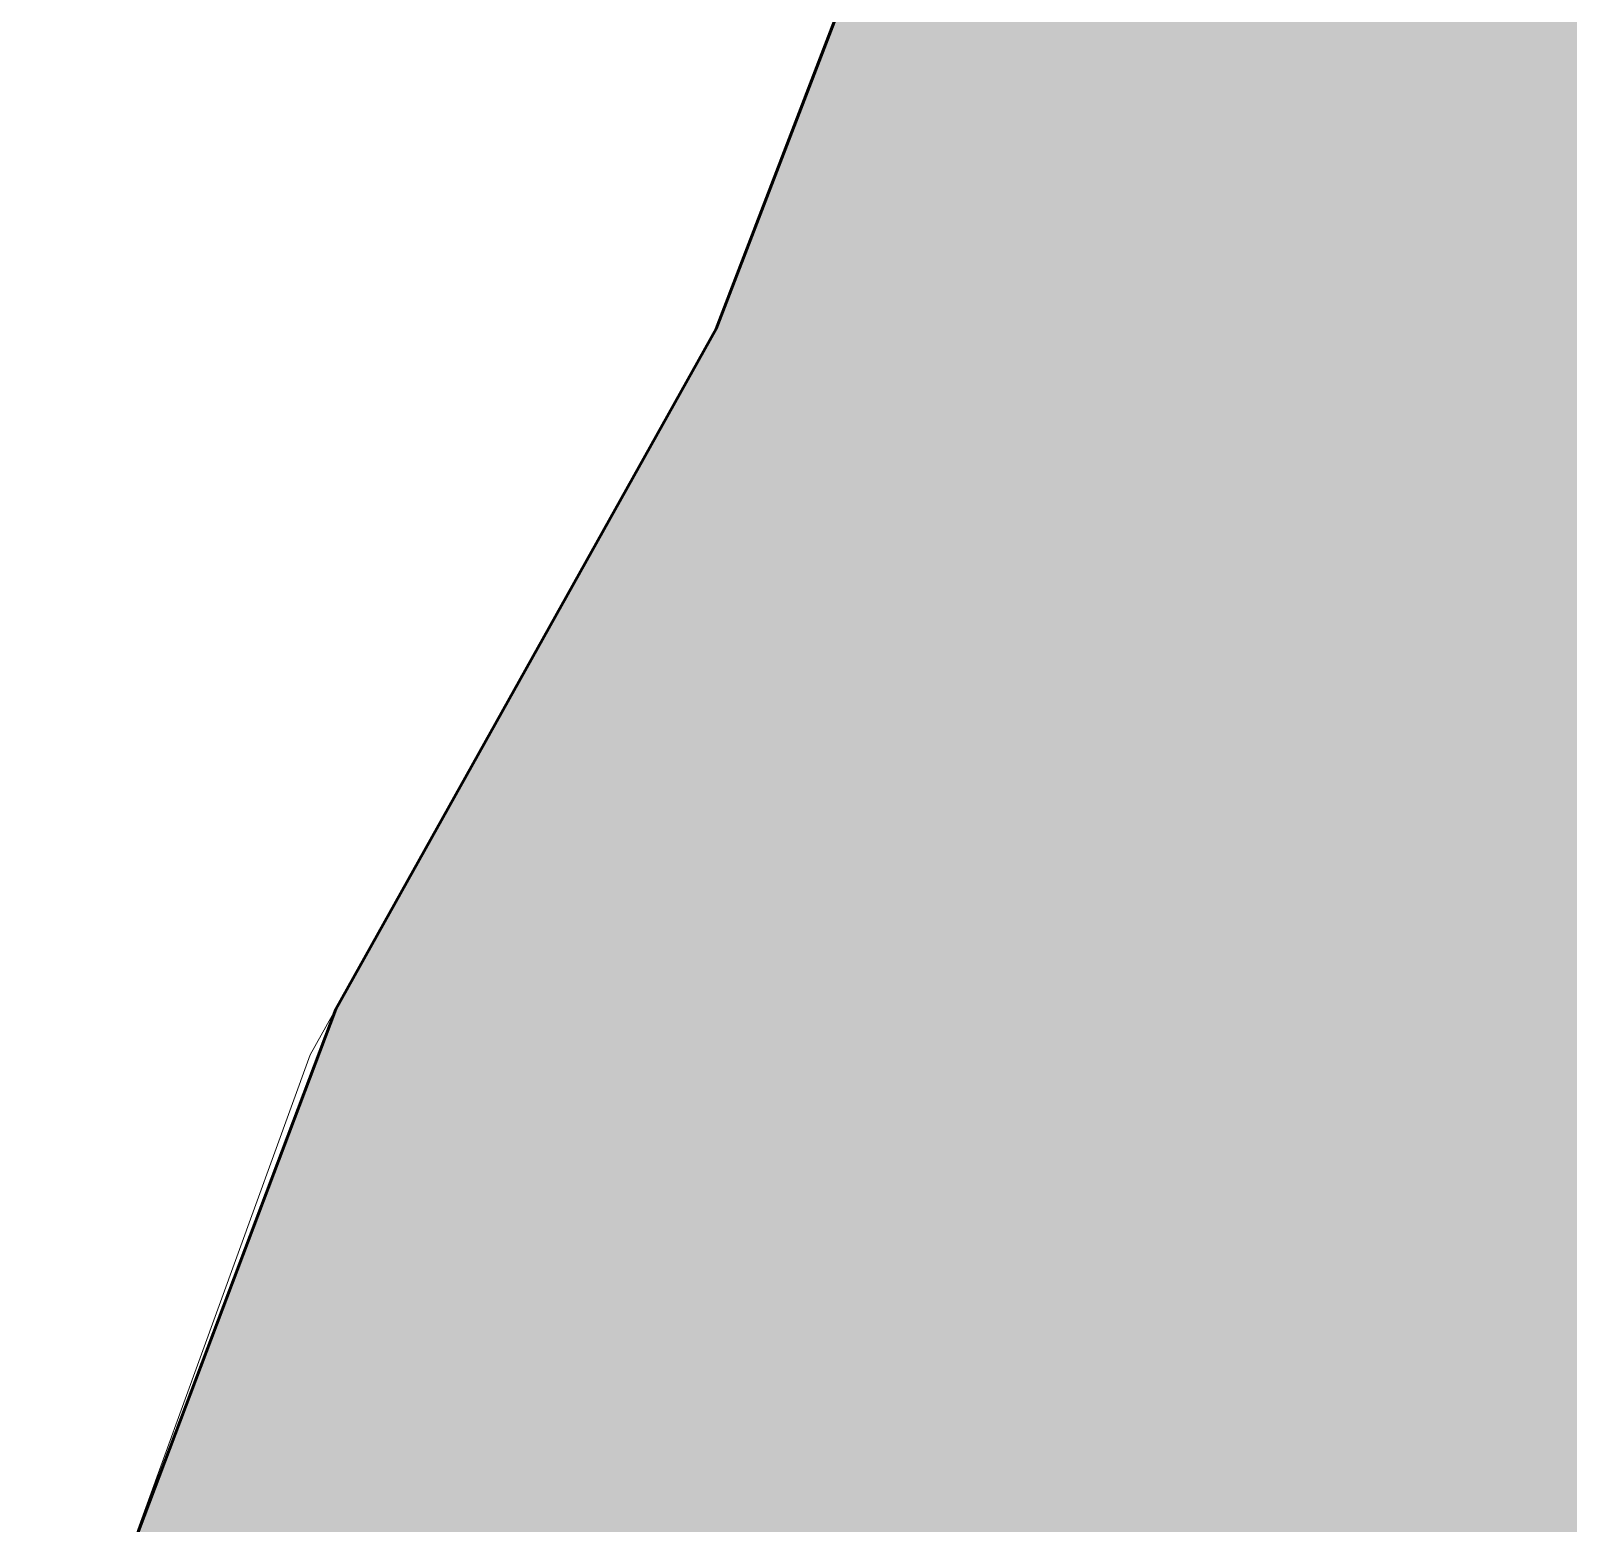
# Model space of a CAD drawing. Header units: millimetres. Extents: x 396621004 to 402046651, y 6785344214 to 6789799943.
# Drawn here: x 398808525 to 398829206, y 6786745216 to 6786765288 of the extents above; entities that cross this region are included whole.
import ezdxf
from ezdxf.enums import TextEntityAlignment as Align

# ---------------------------------------------------------------- set-up
doc = ezdxf.new("R2010")
doc.units = ezdxf.units.MM
doc.header["$MEASUREMENT"] = 0
doc.layers.add('02 Korkeuskayrat_Kynä_nro__2', color=8, linetype='Continuous', lineweight=15)
doc.layers.add('ARCHICAD-vyöhykeleimat_Kynä_nro__1', color=7, linetype='Continuous', lineweight=13)
for name, color, linetype, lineweight, true_color in [('03 Alaleirit_Kynä_nro__201', 7, 'Continuous', 50, 0x992dbe), ('03 Alaleirit_Kynä_nro__241', 7, 'Continuous', 13, 0xca92de), ('03 Vyöhykkeet_Kynä_nro__201', 7, 'Continuous', 50, 0x992dbe), ('03 Vyöhykkeet_Kynä_nro__203', 7, 'Continuous', 50, 0xf6ea27)]:
    doc.layers.add(name, color=color, linetype=linetype, lineweight=lineweight, true_color=true_color)
doc.layers.add('03 Vyöhykkeet', color=7, linetype='Continuous')

# ---------------------------------------------------------------- blocks, each defined once
blk = doc.blocks.new('majoitus_Hiukkanen_33', base_point=(398866933, 6786805469))
at = {"layer": '03 Vyöhykkeet_Kynä_nro__203', "linetype": 'Continuous', "lineweight": 0, "true_color": 0xfefefe}
blk.add_hatch(color=7, dxfattribs=at).paths.add_polyline_path([(398812627, 6786752128), (398809420, 6786743639), (398850517, 6786744201), (398856044, 6786761979), (398860845, 6786764646), (398867144, 6786763568), (398872682, 6786774186), (398882185, 6786792870), (398892582, 6786810906), (398894653, 6786821479), (398900896, 6786827114), (398910561, 6786839930), (398915538, 6786855599), (398914679, 6786872463), (398880899, 6786872463), (398856302, 6786858107), (398843213, 6786836290), (398841289, 6786804287), (398823308, 6786775740), (398817743, 6786761278)])
at = {"layer": '03 Vyöhykkeet_Kynä_nro__201', "color": 215, "linetype": 'Continuous', "lineweight": 50, "true_color": 0x992dbe, "flags": 128}
blk.add_lwpolyline([(398812627, 6786752128), (398809420, 6786743639), (398850517, 6786744201), (398856044, 6786761979), (398860845, 6786764646), (398867144, 6786763568), (398872682, 6786774186), (398882185, 6786792870), (398892582, 6786810906), (398894653, 6786821479), (398900896, 6786827114), (398910561, 6786839930), (398915538, 6786855599), (398914679, 6786872463), (398880899, 6786872463), (398856302, 6786858107), (398843213, 6786836290), (398841289, 6786804287), (398823308, 6786775740), (398817743, 6786761278)], close=True, dxfattribs=at)
at = {"layer": 'ARCHICAD-vyöhykeleimat_Kynä_nro__1', "color": 7, "lineweight": 13}
for tag, p in [('ROOM_NUMBER', (398858750, 6786813045)), ('ROOM_NAME', (398858750, 6786808710)), ('DUMMY_153', (398873267, 6786804789)), ('DUMMY_151', (398858750, 6786804442)), ('DUMMY_152', (398870348, 6786804439)), ('rivi_04b', (398864930, 6786800191)), ('DUMMY_154', (398858750, 6786800181))]:
    blk.add_attdef(tag, text='', height=2500, dxfattribs=at).set_placement(p, align=Align.TOP_LEFT)

msp = doc.modelspace()

# ---------------------------------------------------------------- hatches: boundary and pattern name
at = {"layer": '03 Alaleirit_Kynä_nro__241', "linetype": 'Continuous', "lineweight": 0, "true_color": 0x322437}
msp.add_hatch(color=189, dxfattribs=at).paths.add_polyline_path([(398809420.33, 6786743638.68), (398812626.77, 6786752127.93), (398817742.78, 6786761277.72), (398823420.24, 6786776031.09), (398841289.47, 6786804287.5), (398843213.36, 6786836289.78), (398856301.98, 6786858107.1), (398880899.04, 6786872463.36), (398884223.56, 6786893298.53), (398886127.8, 6786905232.58), (398892139.48, 6786911565.4), (398899374.79, 6786916655.01), (398911169.2, 6786924395.05), (398908931.84, 6786917194.8), (398912065.61, 6786903185.03), (398918493.61, 6786885286.71), (398918643.55, 6786884757.13), (398921250.86, 6786865762.37), (398920757.07, 6786852927.91), (398920362.62, 6786844892.08), (398969307.77, 6786871965.85), (398954909.8, 6786903347.95), (398935658.53, 6786945308.37), (398948986.57, 6786959444.17), (398982576.66, 6786931754.74), (399083513.91, 6786848548.81), (399108000.32, 6786825851.58), (399089654.92, 6786808317.41), (399078294.17, 6786785486.71), (399086009.29, 6786750833.72), (399084563.05, 6786731312.03), (399070695.93, 6786712552.73), (399064770.14, 6786704325.83), (399012795, 6786709000.82), (398952532.49, 6786760861.87), (398898941.88, 6786806981.16), (398892582.4, 6786810905.77), (398882185.06, 6786792869.57), (398872681.92, 6786774186.44), (398867143.61, 6786763567.5), (398860844.71, 6786764645.94), (398856044.22, 6786761979), (398850516.91, 6786744200.74)])

# ---------------------------------------------------------------- linework, layer by layer
at = {"layer": '02 Korkeuskayrat_Kynä_nro__2', "color": 8, "linetype": 'Continuous', "lineweight": 15, "flags": 128}
msp.add_lwpolyline([(398850636.67, 6786605592.1), (398832669.27, 6786628447.33), (398822316.75, 6786642930.64), (398811248.23, 6786663465.34), (398804939.01, 6786678768.84), (398801451.67, 6786689941.4), (398801586.44, 6786692942.08), (398799868.04, 6786699023.48), (398801510.63, 6786712966.67), (398806556.33, 6786735761.88), (398812284.33, 6786751515.48), (398817742.78, 6786761277.72), (398823420.24, 6786776031.09), (398836240.85, 6786793465.08), (398840646.36, 6786802277.1), (398840966.45, 6786809268.7), (398842196.29, 6786814219.83), (398843485.09, 6786842186.23)], dxfattribs=at)
at = {"layer": '03 Alaleirit_Kynä_nro__201', "color": 215, "linetype": 'Continuous', "lineweight": 50, "true_color": 0x992dbe, "flags": 128}
msp.add_lwpolyline([(399108000.32, 6786825851.58), (399089654.92, 6786808317.41), (399078294.17, 6786785486.71), (399086009.29, 6786750833.72), (399084563.05, 6786731312.03), (399070695.93, 6786712552.73), (399064770.14, 6786704325.83), (399012795, 6786709000.82), (398952532.49, 6786760861.87), (398898941.88, 6786806981.16), (398892582.4, 6786810905.77), (398882185.06, 6786792869.57), (398872681.92, 6786774186.44), (398867143.61, 6786763567.5), (398860844.71, 6786764645.94), (398856044.22, 6786761979), (398850516.91, 6786744200.74), (398809420.33, 6786743638.68), (398812626.77, 6786752127.93), (398817742.78, 6786761277.72), (398823420.24, 6786776031.09), (398841289.47, 6786804287.5), (398843213.36, 6786836289.78)], dxfattribs=at)
at = {"layer": '03 Vyöhykkeet', "color": 7, "linetype": 'Continuous', "lineweight": 0, "true_color": 0xfefefe, "flags": 128}
msp.add_lwpolyline([(398812626.77, 6786752127.93), (398809420.33, 6786743638.68), (398850516.91, 6786744200.74), (398856044.22, 6786761979), (398860844.71, 6786764645.94), (398867143.61, 6786763567.5), (398872681.92, 6786774186.44), (398882185.06, 6786792869.57), (398892582.4, 6786810905.77), (398894652.9, 6786821479.46), (398900896.3, 6786827114.29), (398910561.2, 6786839930.11), (398915538.35, 6786855598.93), (398914678.98, 6786872463.36), (398880899.04, 6786872463.36), (398856301.98, 6786858107.1), (398843213.36, 6786836289.78), (398841289.47, 6786804287.5), (398823308.06, 6786775739.59), (398817742.78, 6786761277.72)], close=True, dxfattribs=at)

# ---------------------------------------------------------------- block references
at = {"layer": '03 Vyöhykkeet', "color": 7, "linetype": 'Continuous', "lineweight": 13}
msp.add_blockref('majoitus_Hiukkanen_33', (398866933.17, 6786805468.85), dxfattribs=at)

doc.saveas('drawing.dxf')
